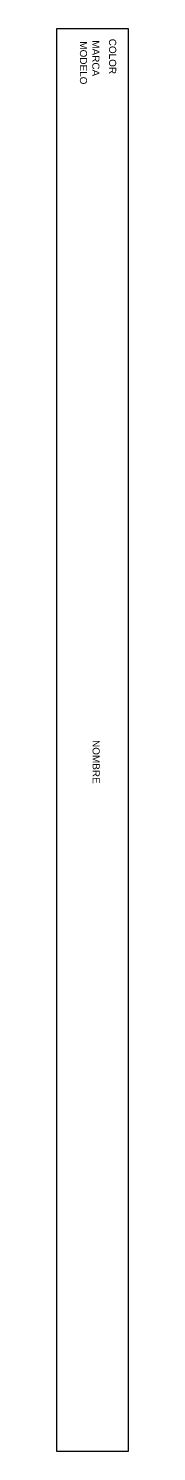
# Model space of a CAD drawing. Header units: millimetres. Extents: x 2258 to 2308, y 1503 to 2503.
import ezdxf

# ---------------------------------------------------------------- set-up
doc = ezdxf.new("R2010")
doc.units = ezdxf.units.MM
doc.layers.add('Tablero', color=7, linetype='Continuous')
doc.styles.add('Atributos', font='arial.ttf')

msp = doc.modelspace()

# ---------------------------------------------------------------- linework, layer by layer
at = {"layer": 'Tablero'}
msp.add_lwpolyline([(2257.6, 2502.5), (2307.6, 2502.5), (2307.6, 1502.5), (2257.6, 1502.5)], close=True, dxfattribs=at)

# ---------------------------------------------------------------- texts
at = {"layer": 'Tablero', "style": 'Atributos'}
for tag, p, s, flags in [('MODELO', (2273.7, 2493.5), '', 1), ('MARCA', (2282.4, 2494.2), '', 1), ('COLOR', (2294.2, 2495.3), '', 1), ('NOMBRE', (2282.6, 2002.5), 'Tablero', 8)]:
    msp.add_attdef(tag, p, s, height=5, rotation=270, dxfattribs=dict(at, flags=flags))

doc.saveas('drawing.dxf')
